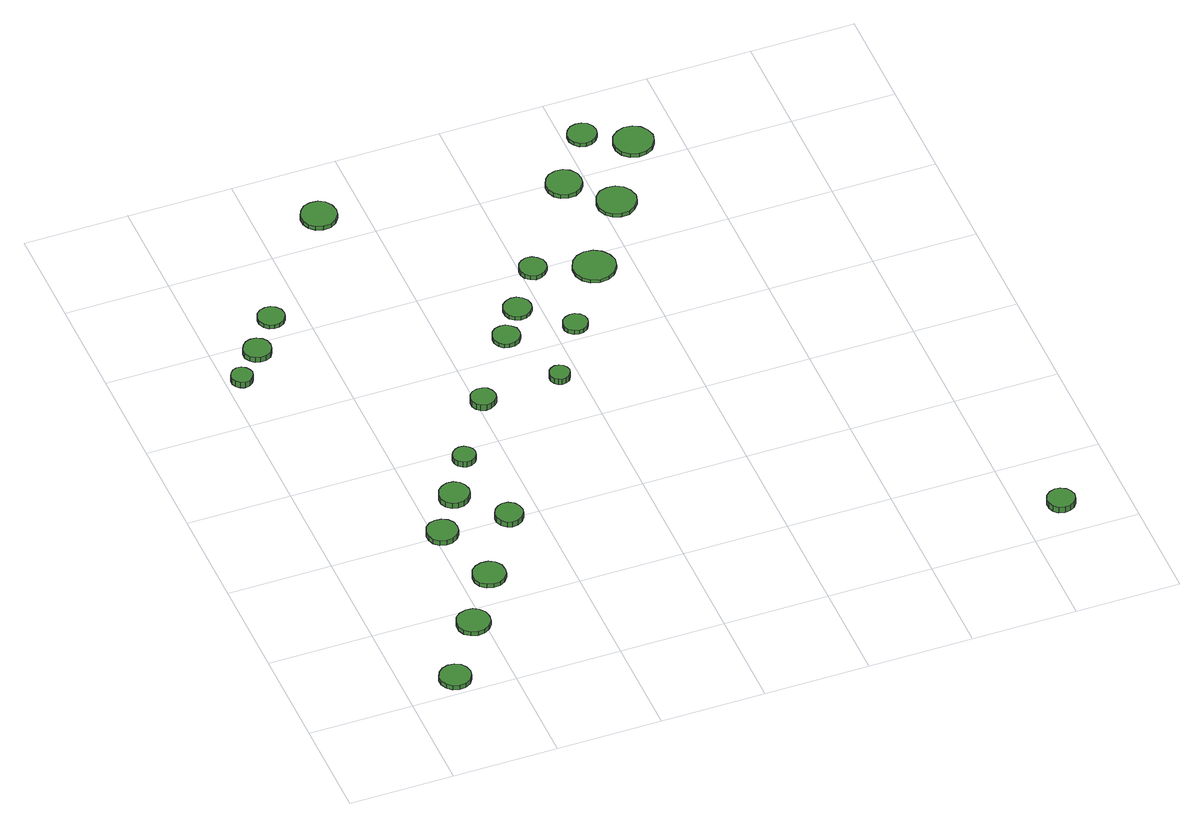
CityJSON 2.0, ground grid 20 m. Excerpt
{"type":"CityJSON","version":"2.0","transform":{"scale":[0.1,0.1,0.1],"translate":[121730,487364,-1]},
"CityObjects":{
"tree1":{"type":"SolitaryVegetationObject","attributes":{"function":"something"},"geometry":[{"type":"MultiSurface","lod":"1","boundaries":[[[0,1,2,3,4,5,6,7,8,9,10,11,12,13,14]],[[15,16,17,18,19,20,21,22,23,24,25,26,27,28,29]],[[0,29,28,1]],[[1,28,27,2]],[[2,27,26,3]],[[3,26,25,4]],[[4,25,24,5]],[[5,24,23,6]],[[6,23,22,7]],[[7,22,21,8]],[[8,21,20,9]],[[9,20,19,10]],[[10,19,18,11]],[[11,18,17,12]],[[12,17,16,13]],[[13,16,15,14]],[[14,15,29,0]]]}]},
"tree2":{"type":"SolitaryVegetationObject","attributes":{"function":"something"},"geometry":[{"type":"MultiSurface","lod":"1","boundaries":[[[30,31,32,33,34,35,36,37,38,39,40,41,42,43,44]],[[45,46,47,48,49,50,51,52,53,54,55,56,57,58,59]],[[30,59,58,31]],[[31,58,57,32]],[[32,57,56,33]],[[33,56,55,34]],[[34,55,54,35]],[[35,54,53,36]],[[36,53,52,37]],[[37,52,51,38]],[[38,51,50,39]],[[39,50,49,40]],[[40,49,48,41]],[[41,48,47,42]],[[42,47,46,43]],[[43,46,45,44]],[[44,45,59,30]]]}]},
"tree3":{"type":"SolitaryVegetationObject","attributes":{"function":"something"},"geometry":[{"type":"MultiSurface","lod":"1","boundaries":[[[60,61,62,63,64,65,66,67,68,69,70,71,72,73,74]],[[75,76,77,78,79,80,81,82,83,84,85,86,87,88,89]],[[60,89,88,61]],[[61,88,87,62]],[[62,87,86,63]],[[63,86,85,64]],[[64,85,84,65]],[[65,84,83,66]],[[66,83,82,67]],[[67,82,81,68]],[[68,81,80,69]],[[69,80,79,70]],[[70,79,78,71]],[[71,78,77,72]],[[72,77,76,73]],[[73,76,75,74]],[[74,75,89,60]]]}]},
"tree4":{"type":"SolitaryVegetationObject","attributes":{"function":"something"},"geometry":[{"type":"MultiSurface","lod":"1","boundaries":[[[90,91,92,93,94,95,96,97,98,99,100,101,102,103,104]],[[105,106,107,108,109,110,111,112,113,114,115,116,117,118,119]],[[90,119,118,91]],[[91,118,117,92]],[[92,117,116,93]],[[93,116,115,94]],[[94,115,114,95]],[[95,114,113,96]],[[96,113,112,97]],[[97,112,111,98]],[[98,111,110,99]],[[99,110,109,100]],[[100,109,108,101]],[[101,108,107,102]],[[102,107,106,103]],[[103,106,105,104]],[[104,105,119,90]]]}]},
"tree5":{"type":"SolitaryVegetationObject","attributes":{"function":"something"},"geometry":[{"type":"MultiSurface","lod":"1","boundaries":[[[120,121,122,123,124,125,126,127,128,129,130,131,132,133,134]],[[135,136,137,138,139,140,141,142,143,144,145,146,147,148,149]],[[120,149,148,121]],[[121,148,147,122]],[[122,147,146,123]],[[123,146,145,124]],[[124,145,144,125]],[[125,144,143,126]],[[126,143,142,127]],[[127,142,141,128]],[[128,141,140,129]],[[129,140,139,130]],[[130,139,138,131]],[[131,138,137,132]],[[132,137,136,133]],[[133,136,135,134]],[[134,135,149,120]]]}]},
"tree6":{"type":"SolitaryVegetationObject","attributes":{"function":"something"},"geometry":[{"type":"MultiSurface","lod":"1","boundaries":[[[150,151,152,153,154,155,156,157,158,159,160,161,162,163,164]],[[165,166,167,168,169,170,171,172,173,174,175,176,177,178,179]],[[150,179,178,151]],[[151,178,177,152]],[[152,177,176,153]],[[153,176,175,154]],[[154,175,174,155]],[[155,174,173,156]],[[156,173,172,157]],[[157,172,171,158]],[[158,171,170,159]],[[159,170,169,160]],[[160,169,168,161]],[[161,168,167,162]],[[162,167,166,163]],[[163,166,165,164]],[[164,165,179,150]]]}]},
"tree7":{"type":"SolitaryVegetationObject","attributes":{"function":"something"},"geometry":[{"type":"MultiSurface","lod":"1","boundaries":[[[180,181,182,183,184,185,186,187,188,189,190,191,192,193,194]],[[195,196,197,198,199,200,201,202,203,204,205,206,207,208,209]],[[180,209,208,181]],[[181,208,207,182]],[[182,207,206,183]],[[183,206,205,184]],[[184,205,204,185]],[[185,204,203,186]],[[186,203,202,187]],[[187,202,201,188]],[[188,201,200,189]],[[189,200,199,190]],[[190,199,198,191]],[[191,198,197,192]],[[192,197,196,193]],[[193,196,195,194]],[[194,195,209,180]]]}]},
"tree8":{"type":"SolitaryVegetationObject","attributes":{"function":"something"},"geometry":[{"type":"MultiSurface","lod":"1","boundaries":[[[210,211,212,213,214,215,216,217,218,219,220,221,222,223,224]],[[225,226,227,228,229,230,231,232,233,234,235,236,237,238,239]],[[210,239,238,211]],[[211,238,237,212]],[[212,237,236,213]],[[213,236,235,214]],[[214,235,234,215]],[[215,234,233,216]],[[216,233,232,217]],[[217,232,231,218]],[[218,231,230,219]],[[219,230,229,220]],[[220,229,228,221]],[[221,228,227,222]],[[222,227,226,223]],[[223,226,225,224]],[[224,225,239,210]]]}]},
"tree9":{"type":"SolitaryVegetationObject","attributes":{"function":"something"},"geometry":[{"type":"MultiSurface","lod":"1","boundaries":[[[240,241,242,243,244,245,246,247,248,249,250,251,252,253,254]],[[255,256,257,258,259,260,261,262,263,264,265,266,267,268,269]],[[240,269,268,241]],[[241,268,267,242]],[[242,267,266,243]],[[243,266,265,244]],[[244,265,264,245]],[[245,264,263,246]],[[246,263,262,247]],[[247,262,261,248]],[[248,261,260,249]],[[249,260,259,250]],[[250,259,258,251]],[[251,258,257,252]],[[252,257,256,253]],[[253,256,255,254]],[[254,255,269,240]]]}]},
"tree10":{"type":"SolitaryVegetationObject","attributes":{"function":"something"},"geometry":[{"type":"MultiSurface","lod":"1","boundaries":[[[270,271,272,273,274,275,276,277,278,279,280,281,282,283,284]],[[285,286,287,288,289,290,291,292,293,294,295,296,297,298,299]],[[270,299,298,271]],[[271,298,297,272]],[[272,297,296,273]],[[273,296,295,274]],[[274,295,294,275]],[[275,294,293,276]],[[276,293,292,277]],[[277,292,291,278]],[[278,291,290,279]],[[279,290,289,280]],[[280,289,288,281]],[[281,288,287,282]],[[282,287,286,283]],[[283,286,285,284]],[[284,285,299,270]]]}]},
"tree11":{"type":"SolitaryVegetationObject","attributes":{"function":"something"},"geometry":[{"type":"MultiSurface","lod":"1","boundaries":[[[300,301,302,303,304,305,306,307,308,309,310,311,312,313,314]],[[315,316,317,318,319,320,321,322,323,324,325,326,327,328,329]],[[300,329,328,301]],[[301,328,327,302]],[[302,327,326,303]],[[303,326,325,304]],[[304,325,324,305]],[[305,324,323,306]],[[306,323,322,307]],[[307,322,321,308]],[[308,321,320,309]],[[309,320,319,310]],[[310,319,318,311]],[[311,318,317,312]],[[312,317,316,313]],[[313,316,315,314]],[[314,315,329,300]]]}]},
"tree12":{"type":"SolitaryVegetationObject","attributes":{"function":"something"},"geometry":[{"type":"MultiSurface","lod":"1","boundaries":[[[330,331,332,333,334,335,336,337,338,339,340,341,342,343,344]],[[345,346,347,348,349,350,351,352,353,354,355,356,357,358,359]],[[330,359,358,331]],[[331,358,357,332]],[[332,357,356,333]],[[333,356,355,334]],[[334,355,354,335]],[[335,354,353,336]],[[336,353,352,337]],[[337,352,351,338]],[[338,351,350,339]],[[339,350,349,340]],[[340,349,348,341]],[[341,348,347,342]],[[342,347,346,343]],[[343,346,345,344]],[[344,345,359,330]]]}]},
"tree13":{"type":"SolitaryVegetationObject","attributes":{"function":"something"},"geometry":[{"type":"MultiSurface","lod":"1","boundaries":[[[360,361,362,363,364,365,366,367,368,369,370,371,372,373,374]],[[375,376,377,378,379,380,381,382,383,384,385,386,387,388,389]],[[360,389,388,361]],[[361,388,387,362]],[[362,387,386,363]],[[363,386,385,364]],[[364,385,384,365]],[[365,384,383,366]],[[366,383,382,367]],[[367,382,381,368]],[[368,381,380,369]],[[369,380,379,370]],[[370,379,378,371]],[[371,378,377,372]],[[372,377,376,373]],[[373,376,375,374]],[[374,375,389,360]]]}]},
"tree14":{"type":"SolitaryVegetationObject","attributes":{"function":"something"},"geometry":[{"type":"MultiSurface","lod":"1","boundaries":[[[390,391,392,393,394,395,396,397,398,399,400,401,402,403,404]],[[405,406,407,408,409,410,411,412,413,414,415,416,417,418,419]],[[390,419,418,391]],[[391,418,417,392]],[[392,417,416,393]],[[393,416,415,394]],[[394,415,414,395]],[[395,414,413,396]],[[396,413,412,397]],[[397,412,411,398]],[[398,411,410,399]],[[399,410,409,400]],[[400,409,408,401]],[[401,408,407,402]],[[402,407,406,403]],[[403,406,405,404]],[[404,405,419,390]]]}]},
"tree15":{"type":"SolitaryVegetationObject","attributes":{"function":"something"},"geometry":[{"type":"MultiSurface","lod":"1","boundaries":[[[420,421,422,423,424,425,426,427,428,429,430,431,432,433,434]],[[435,436,437,438,439,440,441,442,443,444,445,446,447,448,449]],[[420,449,448,421]],[[421,448,447,422]],[[422,447,446,423]],[[423,446,445,424]],[[424,445,444,425]],[[425,444,443,426]],[[426,443,442,427]],[[427,442,441,428]],[[428,441,440,429]],[[429,440,439,430]],[[430,439,438,431]],[[431,438,437,432]],[[432,437,436,433]],[[433,436,435,434]],[[434,435,449,420]]]}]},
"tree16":{"type":"SolitaryVegetationObject","attributes":{"function":"something"},"geometry":[{"type":"MultiSurface","lod":"1","boundaries":[[[450,451,452,453,454,455,456,457,458,459,460,461,462,463,464]],[[465,466,467,468,469,470,471,472,473,474,475,476,477,478,479]],[[450,479,478,451]],[[451,478,477,452]],[[452,477,476,453]],[[453,476,475,454]],[[454,475,474,455]],[[455,474,473,456]],[[456,473,472,457]],[[457,472,471,458]],[[458,471,470,459]],[[459,470,469,460]],[[460,469,468,461]],[[461,468,467,462]],[[462,467,466,463]],[[463,466,465,464]],[[464,465,479,450]]]}]},
"tree17":{"type":"SolitaryVegetationObject","attributes":{"function":"something"},"geometry":[{"type":"MultiSurface","lod":"1","boundaries":[[[480,481,482,483,484,485,486,487,488,489,490,491,492,493,494]],[[495,496,497,498,499,500,501,502,503,504,505,506,507,508,509]],[[480,509,508,481]],[[481,508,507,482]],[[482,507,506,483]],[[483,506,505,484]],[[484,505,504,485]],[[485,504,503,486]],[[486,503,502,487]],[[487,502,501,488]],[[488,501,500,489]],[[489,500,499,490]],[[490,499,498,491]],[[491,498,497,492]],[[492,497,496,493]],[[493,496,495,494]],[[494,495,509,480]]]}]},
"tree18":{"type":"SolitaryVegetationObject","attributes":{"function":"something"},"geometry":[{"type":"MultiSurface","lod":"1","boundaries":[[[510,511,512,513,514,515,516,517,518,519,520,521,522,523,524]],[[525,526,527,528,529,530,531,532,533,534,535,536,537,538,539]],[[510,539,538,511]],[[511,538,537,512]],[[512,537,536,513]],[[513,536,535,514]],[[514,535,534,515]],[[515,534,533,516]],[[516,533,532,517]],[[517,532,531,518]],[[518,531,530,519]],[[519,530,529,520]],[[520,529,528,521]],[[521,528,527,522]],[[522,527,526,523]],[[523,526,525,524]],[[524,525,539,510]]]}]},
"tree19":{"type":"SolitaryVegetationObject","attributes":{"function":"something"},"geometry":[{"type":"MultiSurface","lod":"1","boundaries":[[[540,541,542,543,544,545,546,547,548,549,550,551,552,553,554]],[[555,556,557,558,559,560,561,562,563,564,565,566,567,568,569]],[[540,569,568,541]],[[541,568,567,542]],[[542,567,566,543]],[[543,566,565,544]],[[544,565,564,545]],[[545,564,563,546]],[[546,563,562,547]],[[547,562,561,548]],[[548,561,560,549]],[[549,560,559,550]],[[550,559,558,551]],[[551,558,557,552]],[[552,557,556,553]],[[553,556,555,554]],[[554,555,569,540]]]}]},
"tree20":{"type":"SolitaryVegetationObject","attributes":{"function":"something"},"geometry":[{"type":"MultiSurface","lod":"1","boundaries":[[[570,571,572,573,574,575,576,577,578,579,580,581,582,583,584]],[[585,586,587,588,589,590,591,592,593,594,595,596,597,598,599]],[[570,599,598,571]],[[571,598,597,572]],[[572,597,596,573]],[[573,596,595,574]],[[574,595,594,575]],[[575,594,593,576]],[[576,593,592,577]],[[577,592,591,578]],[[578,591,590,579]],[[579,590,589,580]],[[580,589,588,581]],[[581,588,587,582]],[[582,587,586,583]],[[583,586,585,584]],[[584,585,599,570]]]}]},
"tree21":{"type":"SolitaryVegetationObject","attributes":{"function":"something"},"geometry":[{"type":"MultiSurface","lod":"1","boundaries":[[[600,601,602,603,604,605,606,607,608,609,610,611,612,613,614]],[[615,616,617,618,619,620,621,622,623,624,625,626,627,628,629]],[[600,629,628,601]],[[601,628,627,602]],[[602,627,626,603]],[[603,626,625,604]],[[604,625,624,605]],[[605,624,623,606]],[[606,623,622,607]],[[607,622,621,608]],[[608,621,620,609]],[[609,620,619,610]],[[610,619,618,611]],[[611,618,617,612]],[[612,617,616,613]],[[613,616,615,614]],[[614,615,629,600]]]}]},
"tree22":{"type":"SolitaryVegetationObject","attributes":{"function":"something"},"geometry":[{"type":"MultiSurface","lod":"1","boundaries":[[[630,631,632,633,634,635,636,637,638,639,640,641,642,643,644]],[[645,646,647,648,649,650,651,652,653,654,655,656,657,658,659]],[[630,659,658,631]],[[631,658,657,632]],[[632,657,656,633]],[[633,656,655,634]],[[634,655,654,635]],[[635,654,653,636]],[[636,653,652,637]],[[637,652,651,638]],[[638,651,650,639]],[[639,650,649,640]],[[640,649,648,641]],[[641,648,647,642]],[[642,647,646,643]],[[643,646,645,644]],[[644,645,659,630]]]}]},
"tree23":{"type":"SolitaryVegetationObject","attributes":{"function":"something"},"geometry":[{"type":"MultiSurface","lod":"1","boundaries":[[[660,661,662,663,664,665,666,667,668,669,670,671,672,673,674]],[[675,676,677,678,679,680,681,682,683,684,685,686,687,688,689]],[[660,689,688,661]],[[661,688,687,662]],[[662,687,686,663]],[[663,686,685,664]],[[664,685,684,665]],[[665,684,683,666]],[[666,683,682,667]],[[667,682,681,668]],[[668,681,680,669]],[[669,680,679,670]],[[670,679,678,671]],[[671,678,677,672]],[[672,677,676,673]],[[673,676,675,674]],[[674,675,689,660]]]}]}
},
"vertices":[
[127,39,16],[124,51,16],[117,61,16],[106,67,16],[94,68,16],[82,64,16],[73,56,16],[68,45,16],[68,33,16],[73,22,16],[82,13,16],[94,10,16],[106,11,16],[117,17,16],[124,27,16],[124,27,6],[117,17,6],[106,11,6],[94,10,6],[82,13,6],[73,22,6],[68,33,6],[68,45,6],[73,56,6],[82,64,6],[94,68,6],[106,67,6],[117,61,6],[124,51,6],[127,39,6],
[212,163,15],[210,176,15],[202,186,15],[191,193,15],[178,194,15],[165,190,15],[155,182,15],[150,170,15],[150,156,15],[155,144,15],[165,136,15],[178,132,15],[191,133,15],[202,140,15],[210,150,15],[210,150,6],[202,140,6],[191,133,6],[178,132,6],[165,136,6],[155,144,6],[150,156,6],[150,170,6],[155,182,6],[165,190,6],[178,194,6],[191,193,6],[202,186,6],[210,176,6],[212,163,6],
[50,914,24],[48,922,24],[43,929,24],[36,934,24],[27,935,24],[19,932,24],[13,926,24],[9,918,24],[9,910,24],[13,902,24],[19,896,24],[27,893,24],[36,894,24],[43,899,24],[48,906,24],[48,906,11],[43,899,11],[36,894,11],[27,893,11],[19,896,11],[13,902,11],[9,910,11],[9,918,11],[13,926,11],[19,932,11],[27,935,11],[36,934,11],[43,929,11],[48,922,11],[50,914,11],
[284,270,15],[282,283,15],[274,294,15],[263,300,15],[250,301,15],[238,297,15],[228,289,15],[223,277,15],[223,264,15],[228,252,15],[238,244,15],[250,240,15],[263,241,15],[274,247,15],[282,258,15],[282,258,6],[274,247,6],[263,241,6],[250,240,6],[238,244,6],[228,252,6],[223,264,6],[223,277,6],[228,289,6],[238,297,6],[250,301,6],[263,300,6],[274,294,6],[282,283,6],[284,270,6],
[245,405,17],[243,417,17],[236,427,17],[225,433,17],[213,434,17],[201,431,17],[192,423,17],[187,411,17],[187,399,17],[192,388,17],[201,380,17],[213,376,17],[225,378,17],[236,384,17],[243,393,17],[243,393,6],[236,384,6],[225,378,6],[213,376,6],[201,380,6],[192,388,6],[187,399,6],[187,411,6],[192,423,6],[201,431,6],[213,434,6],[225,433,6],[236,427,6],[243,417,6],[245,405,6],
[109,976,19],[107,987,19],[101,995,19],[91,1001,19],[80,1002,19],[70,999,19],[62,991,19],[57,981,19],[57,970,19],[62,960,19],[70,953,19],[80,950,19],[91,951,19],[101,956,19],[107,965,19],[107,965,7],[101,956,7],[91,951,7],[80,950,7],[70,953,7],[62,960,7],[57,970,7],[57,981,7],[62,991,7],[70,999,7],[80,1002,7],[91,1001,7],[101,995,7],[107,987,7],[109,976,7],
[300,487,20],[297,499,20],[290,509,20],[280,515,20],[268,516,20],[257,512,20],[248,504,20],[243,493,20],[243,481,20],[248,470,20],[257,462,20],[268,459,20],[280,460,20],[290,466,20],[297,476,20],[297,476,7],[290,466,7],[280,460,7],[268,459,7],[257,462,7],[248,470,7],[243,481,7],[243,493,7],[248,504,7],[257,512,7],[268,516,7],[280,515,7],[290,509,7],[297,499,7],[300,487,7],
[164,1049,16],[162,1059,16],[155,1068,16],[146,1073,16],[136,1074,16],[126,1071,16],[118,1064,16],[114,1054,16],[114,1044,16],[118,1034,16],[126,1027,16],[136,1024,16],[146,1025,16],[155,1030,16],[162,1039,16],[162,1039,7],[155,1030,7],[146,1025,7],[136,1024,7],[126,1027,7],[118,1034,7],[114,1044,7],[114,1054,7],[118,1064,7],[126,1071,7],[136,1074,7],[146,1073,7],[155,1068,7],[162,1059,7],[164,1049,7],
[370,403,19],[368,414,19],[362,423,19],[352,429,19],[341,430,19],[331,426,19],[323,419,19],[318,409,19],[318,398,19],[323,388,19],[331,380,19],[341,377,19],[352,378,19],[362,384,19],[368,393,19],[368,393,7],[362,384,7],[352,378,7],[341,377,7],[331,380,7],[323,388,7],[318,398,7],[318,409,7],[323,419,7],[331,426,7],[341,430,7],[352,429,7],[362,423,7],[368,414,7],[370,403,7],
[345,572,24],[343,580,24],[338,587,24],[330,592,24],[321,593,24],[313,590,24],[306,584,24],[302,576,24],[302,567,24],[306,559,24],[313,553,24],[321,550,24],[330,551,24],[338,556,24],[343,563,24],[343,563,12],[338,556,12],[330,551,12],[321,550,12],[313,553,12],[306,559,12],[302,567,12],[302,576,12],[306,584,12],[313,590,12],[321,593,12],[330,592,12],[338,587,12],[343,580,12],[345,572,12],
[434,700,26],[432,710,26],[426,718,26],[417,722,26],[408,723,26],[398,720,26],[391,714,26],[387,705,26],[387,695,26],[391,686,26],[398,680,26],[408,677,26],[417,678,26],[426,683,26],[432,690,26],[432,690,13],[426,683,13],[417,678,13],[408,677,13],[398,680,13],[391,686,13],[387,695,13],[387,705,13],[391,714,13],[398,720,13],[408,723,13],[417,722,13],[426,718,13],[432,710,13],[434,700,13],
[351,1270,16],[348,1284,16],[340,1296,16],[328,1303,16],[314,1304,16],[300,1300,16],[290,1290,16],[284,1277,16],[284,1263,16],[290,1250,16],[300,1241,16],[314,1237,16],[328,1238,16],[340,1245,16],[348,1257,16],[348,1257,7],[340,1245,7],[328,1238,7],[314,1237,7],[300,1241,7],[290,1250,7],[284,1263,7],[284,1277,7],[290,1290,7],[300,1300,7],[314,1304,7],[328,1303,7],[340,1296,7],[348,1284,7],[351,1270,7],
[539,848,16],[537,859,16],[530,867,16],[521,873,16],[510,874,16],[500,871,16],[492,864,16],[488,854,16],[488,843,16],[492,833,16],[500,826,16],[510,823,16],[521,824,16],[530,829,16],[537,838,16],[537,838,7],[530,829,7],[521,824,7],[510,823,7],[500,826,7],[492,833,7],[488,843,7],[488,854,7],[492,864,7],[500,871,7],[510,874,7],[521,873,7],[530,867,7],[537,859,7],[539,848,7],
[583,715,22],[581,722,22],[576,729,22],[569,733,22],[561,734,22],[554,731,22],[548,726,22],[545,719,22],[545,711,22],[548,703,22],[554,698,22],[561,695,22],[569,696,22],[576,700,22],[581,707,22],[581,707,9],[576,700,9],[569,696,9],[561,695,9],[554,698,9],[548,703,9],[545,711,9],[545,719,9],[548,726,9],[554,731,9],[561,734,9],[569,733,9],[576,729,9],[581,722,9],[583,715,9],
[585,910,15],[583,921,15],[576,930,15],[567,936,15],[556,937,15],[545,933,15],[537,926,15],[533,916,15],[533,905,15],[537,895,15],[545,888,15],[556,884,15],[567,885,15],[576,891,15],[583,900,15],[583,900,7],[576,891,7],[567,885,7],[556,884,7],[545,888,7],[537,895,7],[533,905,7],[533,916,7],[537,926,7],[545,933,7],[556,937,7],[567,936,7],[576,930,7],[583,921,7],[585,910,7],
[664,834,16],[662,844,16],[657,851,16],[648,856,16],[639,857,16],[630,854,16],[622,848,16],[618,839,16],[618,829,16],[622,821,16],[630,814,16],[639,811,16],[648,812,16],[657,817,16],[662,825,16],[662,825,7],[657,817,7],[648,812,7],[639,811,7],[630,814,7],[622,821,7],[618,829,7],[618,839,7],[622,848,7],[630,854,7],[639,857,7],[648,856,7],[657,851,7],[662,844,7],[664,834,7],
[649,1000,16],[647,1011,16],[640,1019,16],[631,1025,16],[620,1026,16],[610,1022,16],[602,1015,16],[598,1005,16],[598,995,16],[602,985,16],[610,978,16],[620,974,16],[631,976,16],[640,981,16],[647,990,16],[647,990,7],[640,981,7],[631,976,7],[620,974,7],[610,978,7],[602,985,7],[598,995,7],[598,1005,7],[602,1015,7],[610,1022,7],[620,1026,7],[631,1025,7],[640,1019,7],[647,1011,7],[649,1000,7],
[769,965,14],[765,981,14],[755,995,14],[741,1003,14],[724,1005,14],[708,1000,14],[696,989,14],[689,973,14],[689,957,14],[696,941,14],[708,930,14],[724,925,14],[741,927,14],[755,935,14],[765,949,14],[765,949,7],[755,935,7],[741,927,7],[724,925,7],[708,930,7],[696,941,7],[689,957,7],[689,973,7],[696,989,7],[708,1000,7],[724,1005,7],[741,1003,7],[755,995,7],[765,981,7],[769,965,7],
[791,1188,16],[788,1202,16],[780,1214,16],[768,1221,16],[754,1222,16],[740,1218,16],[730,1208,16],[724,1195,16],[724,1181,16],[730,1168,16],[740,1159,16],[754,1155,16],[768,1156,16],[780,1163,16],[788,1175,16],[788,1175,7],[780,1163,7],[768,1156,7],[754,1155,7],[740,1159,7],[730,1168,7],[724,1181,7],[724,1195,7],[730,1208,7],[740,1218,7],[754,1222,7],[768,1221,7],[780,1214,7],[788,1202,7],[791,1188,7],
[866,1111,15],[862,1126,15],[853,1139,15],[840,1147,15],[824,1148,15],[809,1144,15],[798,1133,15],[792,1119,15],[792,1103,15],[798,1089,15],[809,1079,15],[824,1074,15],[840,1075,15],[853,1083,15],[862,1096,15],[862,1096,7],[853,1083,7],[840,1075,7],[824,1074,7],[809,1079,7],[798,1089,7],[792,1103,7],[792,1119,7],[798,1133,7],[809,1144,7],[824,1148,7],[840,1147,7],[853,1139,7],[862,1126,7],[866,1111,7],
[863,1299,15],[861,1310,15],[854,1320,15],[844,1325,15],[833,1326,15],[822,1323,15],[813,1315,15],[809,1305,15],[809,1293,15],[813,1283,15],[822,1275,15],[833,1272,15],[844,1273,15],[854,1279,15],[861,1288,15],[861,1288,7],[854,1279,7],[844,1273,7],[833,1272,7],[822,1275,7],[813,1283,7],[809,1293,7],[809,1305,7],[813,1315,7],[822,1323,7],[833,1326,7],[844,1325,7],[854,1320,7],[861,1310,7],[863,1299,7],
[953,1249,15],[949,1264,15],[940,1277,15],[927,1284,15],[911,1286,15],[896,1281,15],[884,1271,15],[878,1256,15],[878,1241,15],[884,1226,15],[896,1216,15],[911,1211,15],[927,1213,15],[940,1220,15],[949,1233,15],[949,1233,7],[940,1220,7],[927,1213,7],[911,1211,7],[896,1216,7],[884,1226,7],[878,1241,7],[878,1256,7],[884,1271,7],[896,1281,7],[911,1286,7],[927,1284,7],[940,1277,7],[949,1264,7],[953,1249,7],
[1302,66,31],[1299,76,31],[1293,85,31],[1283,90,31],[1273,92,31],[1262,88,31],[1254,81,31],[1250,71,31],[1250,60,31],[1254,50,31],[1262,43,31],[1273,40,31],[1283,41,31],[1293,46,31],[1299,55,31],[1299,55,18],[1293,46,18],[1283,41,18],[1273,40,18],[1262,43,18],[1254,50,18],[1250,60,18],[1250,71,18],[1254,81,18],[1262,88,18],[1273,92,18],[1283,90,18],[1293,85,18],[1299,76,18],[1302,66,18]
]}
